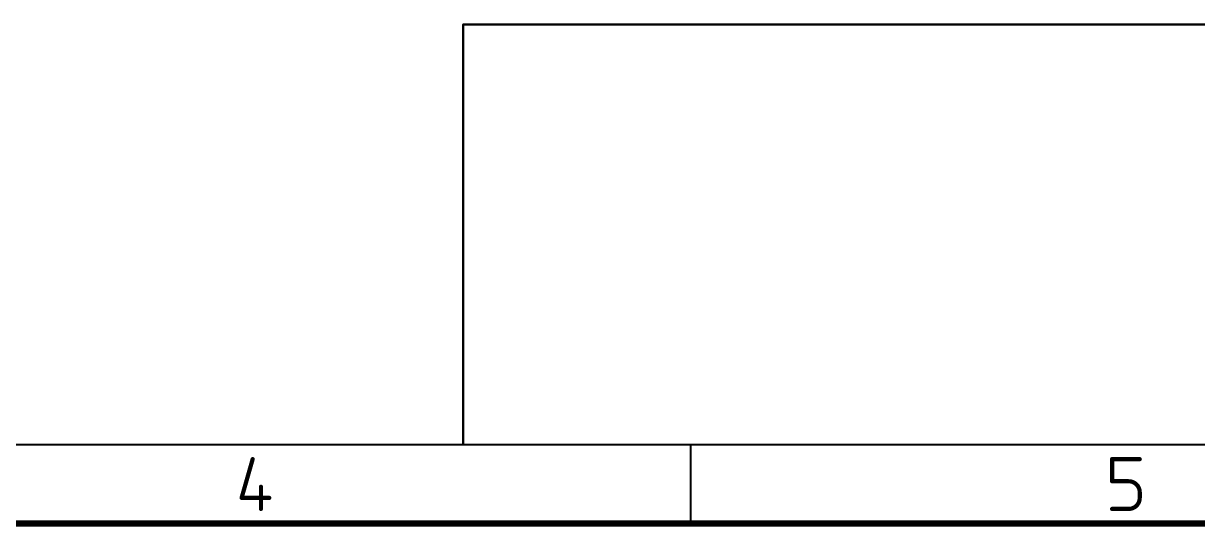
# Model space of a CAD drawing. Extents: x 3 to 264, y 2 to 181.
# Drawn here: x 143.1 to 199.9, y 2 to 26.4 of the extents above; entities that cross this region are included whole.
import ezdxf

# ---------------------------------------------------------------- set-up
doc = ezdxf.new("R2010")
doc.units = 0
doc.layers.add('94', color=12, linetype='CONTINUOUS')

msp = doc.modelspace()

# ---------------------------------------------------------------- linework, layer by layer
at = {"layer": '94'}
for points, const_width in [([(164.39, 5.99), (164.39, 26.31)], 0.1016), ([(164.39, 26.31), (218.365, 26.31)], 0.1016), ([(6.91, 5.99), (259.64, 5.99)], 0.1), ([(175.3967, 2.18), (175.3967, 5.99)], 0.1), ([(154.2021, 5.2884), (153.6673, 3.4164)], 0.2032), ([(195.7889, 4.2187), (195.7889, 5.2884)], 0.2032), ([(195.7889, 5.2884), (197.1261, 5.2884)], 0.2032), ([(154.6033, 3.9513), (154.6033, 2.8816)], 0.2032), ([(196.5912, 4.2187), (195.7889, 4.2187)], 0.2032), ([(153.6673, 3.4164), (155.0044, 3.4164)], 0.2032), ([(197.1261, 3.4164), (197.1261, 3.6839)], 0.2032), ([(195.7889, 2.8816), (196.5912, 2.8816)], 0.2032), ([(3.1, 2.18), (263.45, 2.18)], 0.3)]:
    msp.add_lwpolyline(points, dxfattribs=dict(at, const_width=const_width))
for points, const_width in [([(164.4154, 26.31, 1), (164.3646, 26.31)], 0.0508), ([(164.39, 26.3354, 1), (164.39, 26.2846)], 0.0508), ([(164.3646, 5.99, 1), (164.4154, 5.99)], 0.0508), ([(175.4217, 5.99, 1), (175.3717, 5.99)], 0.05), ([(154.251, 5.2744, 1), (154.1533, 5.3024)], 0.1016), ([(195.8397, 5.2884, 1), (195.7381, 5.2884)], 0.1016), ([(195.7889, 5.3392, 1), (195.7889, 5.2376)], 0.1016), ([(197.1261, 5.2376, 1), (197.1261, 5.3392)], 0.1016), ([(154.6541, 3.9513, 1), (154.5525, 3.9513)], 0.1016), ([(195.7889, 4.2695, 1), (195.7889, 4.1679)], 0.1016), ([(195.7381, 4.2187, 1), (195.8397, 4.2187)], 0.1016), ([(197.1261, 3.6839, 0.4142), (196.5912, 4.2187)], 0.2032), ([(196.5912, 4.2695, 1), (196.5912, 4.1679)], 0.1016), ([(196.5912, 4.1679, 1), (196.5912, 4.2695)], 0.1016), ([(153.6184, 3.4304, 1), (153.7161, 3.4025)], 0.1016), ([(153.6673, 3.4672, 1), (153.6673, 3.3656)], 0.1016), ([(155.0044, 3.3656, 1), (155.0044, 3.4672)], 0.1016), ([(196.5912, 2.8816, 0.4142), (197.1261, 3.4164)], 0.2032), ([(197.1769, 3.6839, 1), (197.0753, 3.6839)], 0.1016), ([(197.0753, 3.6839, 1), (197.1769, 3.6839)], 0.1016), ([(197.1769, 3.4164, 1), (197.0753, 3.4164)], 0.1016), ([(197.0753, 3.4164, 1), (197.1769, 3.4164)], 0.1016), ([(154.5525, 2.8816, 1), (154.6541, 2.8816)], 0.1016), ([(195.7889, 2.9324, 1), (195.7889, 2.8308)], 0.1016), ([(196.5912, 2.9324, 1), (196.5912, 2.8308)], 0.1016), ([(196.5912, 2.8308, 1), (196.5912, 2.9324)], 0.1016), ([(175.3717, 2.18, 1), (175.4217, 2.18)], 0.05)]:
    msp.add_lwpolyline(points, format="xyb", dxfattribs=dict(at, const_width=const_width))

doc.saveas('drawing.dxf')
